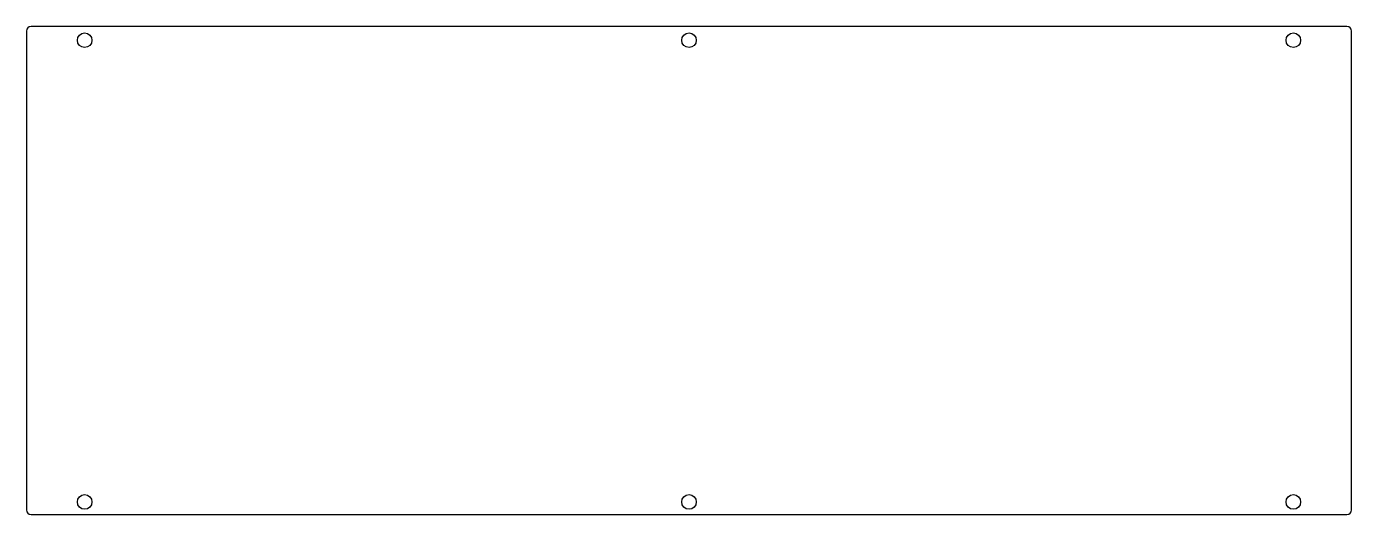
# Model space of a CAD drawing. Header units: millimetres. Extents: x 2 to 293, y 0 to 107.
import ezdxf

# ---------------------------------------------------------------- set-up
doc = ezdxf.new("R2010")
doc.units = ezdxf.units.MM

msp = doc.modelspace()

# ---------------------------------------------------------------- linework, layer by layer
for p, q in [((2.25, 106.25), (2.25, 1.25)), ((291.75, 107.25), (3.25, 107.25)), ((292.75, 1.25), (292.75, 106.25)), ((3.25, 0.25), (291.75, 0.25))]:
    msp.add_line(p, q)
for centre in [(15, 104.25), (147.5, 104.25), (280, 104.25), (15, 3), (147.5, 3), (280, 3)]:
    msp.add_circle(centre, 1.6)
for centre, start, end in [((3.25, 106.25), 90, 180), ((291.75, 106.25), 0, 90), ((3.25, 1.25), -180, -90), ((291.75, 1.25), 270, 360)]:
    msp.add_arc(centre, 1, start, end)

doc.saveas('drawing.dxf')
